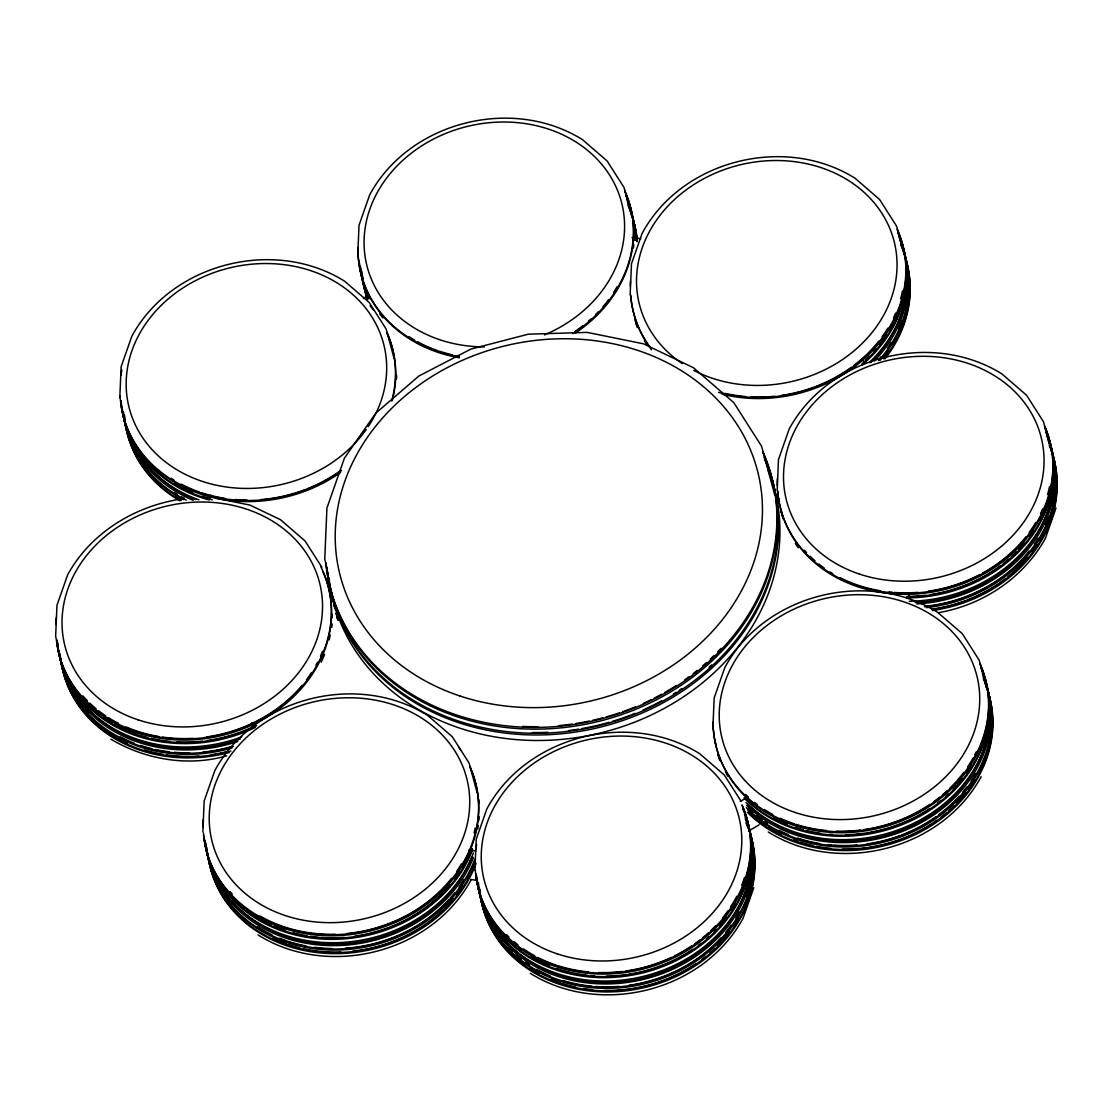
<?xml version="1.0" encoding="UTF-8"?>
<svg xmlns="http://www.w3.org/2000/svg" width="1113" height="1113" viewBox="0 0 1113 1113"><rect width="100%" height="100%" fill="white"/><g stroke="black" fill="none" stroke-linecap="round" stroke-linejoin="round"><path stroke-width="1.5" d="M119.801 397.786L121.122 366.761L131.793 336.321C171.388 263.155 274.355 237.236 344.571 281.172L369.21 302.472L386.141 329.045L394.169 358.748M202.844 832.009L204.166 800.984L214.851 770.53C254.432 697.378 357.412 671.459 427.615 715.395M357.704 256.268L359.026 225.243L369.711 194.789C409.292 121.637 512.272 95.718 582.475 139.654L607.114 160.954L624.045 187.527L632.073 217.216M474.903 870.31L476.225 839.285L486.896 808.831C526.491 735.679 629.471 709.76 699.674 753.696L724.313 774.996L741.133 801.318M630.153 294.778L631.488 263.753L642.159 233.299C681.754 160.147 784.721 134.228 854.937 178.163L879.576 199.464L896.508 226.036L904.535 255.726M712.849 728.945L714.17 697.921L724.855 667.48C764.436 594.314 867.417 568.395 937.619 612.331L962.258 633.631L979.19 660.204L987.217 689.907M777.166 490.555L778.488 459.53L789.159 429.075C828.754 355.923 931.72 330.005 1001.937 373.94L1026.576 395.24L1043.507 421.813L1051.535 451.516M753.765 887.757L743.094 918.211C703.499 991.363 600.519 1017.282 530.317 973.346M1045.441 538.247L1056.028 508.001M981.137 776.651L981.04 776.846C941.445 850.012 838.479 875.931 768.262 831.981M471.036 879.91C431.441 953.062 328.474 978.981 258.258 935.045L258.091 934.906M1045.344 538.455C1023.32 578.12 982.668 605.138 938.203 612.72M179.791 499.236C133.643 506.735 90.431 533.266 67.656 574.795L56.972 605.249L55.65 636.274L56.387 639.697A138.777 117.811 -13 0 0 227.205 733.022A138.777 117.811 -13 0 0 320.516 566.03M226.69 755.852C188.055 766.94 145.455 759.595 111.063 739.31L110.897 739.171M215.685 498.137L250.008 505.107L280.42 519.66L305.059 540.96L321.88 567.282M427.782 715.52L452.254 736.695L469.074 763.017L477.213 792.957M774.718 494.895L761.57 446.202L733.787 402.614L693.385 367.68L643.495 343.82L587.205 332.397L528.355 334.178L470.952 349.065L418.891 376.013L375.749 413.215L344.432 458.111L326.93 508.057L324.759 558.935L325.956 564.555A227.595 193.217 -13 0 0 601.34 718.873A227.595 193.217 -13 0 0 762.753 451.363M759.163 824.775A361.739 307.105 -13 0 1 748.715 830.91M475.794 880.258A361.739 307.105 -13 0 1 470.632 879.381M469.923 766.412A138.777 117.811 -13 0 1 371.492 929.536A138.777 117.811 -13 0 1 203.582 835.432M202.997 826.889A138.777 117.811 -13 0 1 203.067 819.947M458.57 746.92A138.777 117.811 -13 0 1 460.615 749.786M463.843 879.673A137.052 116.35 -13 0 1 459.057 886.95M454.841 892.584A137.052 116.35 -13 0 1 450.306 897.996M449.137 899.304A137.052 116.35 -13 0 1 345.253 948.22M331.632 948.554A137.052 116.35 -13 0 1 314.631 947.302M305.978 945.925A137.052 116.35 -13 0 1 287.627 941.153M286.027 940.61A137.052 116.35 -13 0 1 279.683 938.245M271.962 934.85A137.052 116.35 -13 0 1 257.534 926.767M474.875 859.18A138.777 117.811 -13 0 1 328.558 948.916A138.777 117.811 -13 0 1 206.879 849.706M473.484 857.427A138.777 117.811 -13 0 1 324.871 945.424A138.777 117.811 -13 0 1 205.78 842.958M471.87 857.038A137.052 116.35 -13 0 1 362.56 941.501A137.052 116.35 -13 0 1 232.339 901.447M227.97 896.076A137.052 116.35 -13 0 1 224.909 891.861M223.003 888.967A137.052 116.35 -13 0 1 219.484 883.04M217.898 880.021A137.052 116.35 -13 0 1 215.727 875.43M475.947 863.799A138.777 117.811 -13 0 1 329.629 953.535A138.777 117.811 -13 0 1 207.936 854.325M468.837 875.792A137.052 116.35 -13 0 1 467.251 878.783M462.827 886.171A137.052 116.35 -13 0 1 456.747 894.755M453.436 898.887A137.052 116.35 -13 0 1 352.863 951.184M340.968 952.06A137.052 116.35 -13 0 1 303.376 948.791M299.981 948.026A137.052 116.35 -13 0 1 288.448 944.728M286.848 944.186A137.052 116.35 -13 0 1 272.782 938.412M243.51 918.921A137.052 116.35 -13 0 1 241.048 916.625M238.669 914.274A137.052 116.35 -13 0 1 234.175 909.418M475.696 862.756A138.777 117.811 -13 0 1 329.392 952.478A138.777 117.811 -13 0 1 207.7 853.281M474.514 861.824A138.777 117.811 -13 0 1 325.886 949.834A138.777 117.811 -13 0 1 206.795 847.369M469.143 853.866A137.052 116.35 -13 0 1 462.257 867.486M459.53 871.896A137.052 116.35 -13 0 1 454.521 879.089M450.139 884.612A137.052 116.35 -13 0 1 389.244 927.296M387.658 927.88A137.052 116.35 -13 0 1 354.602 936.27M344.487 937.396A137.052 116.35 -13 0 1 320.767 937.48M319.111 937.341A137.052 116.35 -13 0 1 310.416 936.367M306.951 935.824A137.052 116.35 -13 0 1 293.331 932.889M285.151 930.454A137.052 116.35 -13 0 1 274.09 926.239M271.016 924.861A137.052 116.35 -13 0 1 256.435 916.931M255.058 916.055A137.052 116.35 -13 0 1 246.724 910.114M244.067 907.985A137.052 116.35 -13 0 1 238.975 903.506M235.372 900A137.052 116.35 -13 0 1 230.892 895.144M473.428 852.892A138.777 117.811 -13 0 1 327.111 942.614A138.777 117.811 -13 0 1 205.418 843.417M470.159 767.469A138.777 117.811 -13 0 1 369.794 931.08A138.777 117.811 -13 0 1 203.498 833.094M478.771 799.677A138.777 117.811 -13 0 1 479.077 803.071M479.188 816.9A138.777 117.811 -13 0 1 478.924 820.378M478.312 825.568A138.777 117.811 -13 0 1 477.755 829.004M472.399 848.482A138.777 117.811 -13 0 1 326.095 938.203A138.777 117.811 -13 0 1 204.402 839.007M472.649 849.525A138.777 117.811 -13 0 1 326.332 939.261A138.777 117.811 -13 0 1 204.639 840.051M475.181 828.058A137.052 116.35 -13 0 1 474.124 832.844M461.436 863.911A137.052 116.35 -13 0 1 456.761 871.242M451.544 878.31A137.052 116.35 -13 0 1 347.047 933.515M335.138 934.266A137.052 116.35 -13 0 1 284.33 926.879M282.73 926.336A137.052 116.35 -13 0 1 259.816 915.916M232.255 894.031A137.052 116.35 -13 0 1 230.057 891.583M906.761 262.626A138.777 117.811 -13 0 1 885.141 358.706M905.551 258.258A138.777 117.811 -13 0 1 883.847 358.984M900.765 244.498A138.777 117.811 -13 0 1 880.007 360.389M901.21 245.013A138.777 117.811 -13 0 1 878.658 360.612M899.749 240.102A138.777 117.811 -13 0 1 874.54 360.89M637.234 327.57A138.777 117.811 -13 0 1 635.426 320.92M899.067 237.152A138.777 117.811 -13 0 1 869.239 362.601M637.067 326.276A138.777 117.811 -13 0 1 635.161 319.654M898.302 233.8A138.777 117.811 -13 0 1 862.283 364.814M637.415 326.179A138.777 117.811 -13 0 1 635.286 319.626M898.052 232.756A138.777 117.811 -13 0 1 862.046 363.77M647.112 345.169A138.777 117.811 -13 0 1 644.399 340.689M897.481 230.224A138.777 117.811 -13 0 1 866.401 356.842A138.777 117.811 -13 0 1 722.045 394.225M651.55 349.844A138.777 117.811 -13 0 1 630.821 295.863M897.231 229.181A138.777 117.811 -13 0 1 864.94 356.911A138.777 117.811 -13 0 1 718.567 392.346M651.314 348.8A138.777 117.811 -13 0 1 630.57 294.806M630.292 286.194A138.777 117.811 -13 0 1 630.459 280.977M906.678 280.184A137.052 116.35 -13 0 1 906.58 285.331M904.772 300.691A137.052 116.35 -13 0 1 870.769 362.546M905.787 305.101A137.052 116.35 -13 0 1 904.744 309.887M901.391 321.059A137.052 116.35 -13 0 1 898.247 328.892M891.151 342.428A137.052 116.35 -13 0 1 887.381 348.272M881.051 356.716A137.052 116.35 -13 0 1 878.783 359.429M902.49 290.827A137.052 116.35 -13 0 1 900.612 298.813M895.631 313.073A137.052 116.35 -13 0 1 893.544 317.692M887.854 328.154A137.052 116.35 -13 0 1 882.053 336.863M878.853 341.079A137.052 116.35 -13 0 1 854.186 365.175M851.389 367.248A137.052 116.35 -13 0 1 815.732 386.489M814.146 387.087A137.052 116.35 -13 0 1 781.103 395.463M774.37 396.284A137.052 116.35 -13 0 1 750.593 396.882M745.599 396.548A137.052 116.35 -13 0 1 724.869 393.334M896.16 338.547A137.052 116.35 -13 0 1 892.863 344.515M889.176 350.4A137.052 116.35 -13 0 1 885.127 356.132M892.863 324.273A137.052 116.35 -13 0 1 889.565 330.255M886.838 334.665A137.052 116.35 -13 0 1 879.673 344.64M876.307 348.717A137.052 116.35 -13 0 1 873.983 351.36M869.323 356.243A137.052 116.35 -13 0 1 865.622 359.819M682.311 363.603A131.195 111.37 -13 0 1 718.678 171.722A131.195 111.37 -13 0 1 896.285 277.067A131.195 111.37 -13 0 1 693.775 370.406M773.785 486.673A227.595 193.217 -13 0 1 590.836 735.095A227.595 193.217 -13 0 1 328.975 577.633M768.373 470.632A227.595 193.217 -13 0 1 772.839 483.418M764.506 458.932A227.595 193.217 -13 0 1 603.093 726.441A227.595 193.217 -13 0 1 327.709 572.124M764.102 457.206A227.595 193.217 -13 0 1 600.797 725.217A227.595 193.217 -13 0 1 326.972 567.074M763.156 453.074A227.595 193.217 -13 0 1 599.837 721.085A227.595 193.217 -13 0 1 326.026 562.941M711.597 664.948A224.77 190.824 -13 0 1 709.078 667.271M681.935 688.53A224.77 190.824 -13 0 1 679.139 690.38M676.314 692.216A224.77 190.824 -13 0 1 673.448 693.997M661.637 700.842A224.77 190.824 -13 0 1 643.105 709.969M635.203 713.322A224.77 190.824 -13 0 1 632.031 714.588M630.445 715.2A224.77 190.824 -13 0 1 612.512 721.321M609.187 722.295A224.77 190.824 -13 0 1 582.127 728.556M578.732 729.14A224.77 190.824 -13 0 1 568.548 730.601M547.916 732.312A224.77 190.824 -13 0 1 532.404 732.535M721.015 648.336A224.77 190.824 -13 0 1 717.537 651.981M713.948 655.571A224.77 190.824 -13 0 1 710.247 659.105M706.449 662.569A224.77 190.824 -13 0 1 702.567 665.964M697.253 670.374A224.77 190.824 -13 0 1 693.19 673.588M689.044 676.718A224.77 190.824 -13 0 1 684.843 679.751M676.384 685.455A224.77 190.824 -13 0 1 664.767 692.495M661.79 694.164A224.77 190.824 -13 0 1 654.194 698.199M651.119 699.743A224.77 190.824 -13 0 1 643.328 703.416M635.44 706.825A224.77 190.824 -13 0 1 622.654 711.708M619.398 712.835A224.77 190.824 -13 0 1 606.154 716.925M602.801 717.843A224.77 190.824 -13 0 1 592.659 720.32M589.264 721.057A224.77 190.824 -13 0 1 575.685 723.561M572.291 724.062A224.77 190.824 -13 0 1 558.643 725.662M537.941 726.706A224.77 190.824 -13 0 1 522.512 726.399M337.865 620.289A227.595 193.217 -13 0 1 336.975 617.019M337.851 619.412A227.595 193.217 -13 0 1 336.015 612.887A227.595 193.217 -13 0 0 337.962 619.315M334.818 607.935A227.595 193.217 -13 0 1 333.469 601.312M334.804 607.865A227.595 193.217 -13 0 1 333.385 601.257M338.853 620.219A227.595 193.217 -13 0 1 336.683 613.806M335.709 610.564A227.595 193.217 -13 0 1 330.964 589.097M988.984 695.138A138.777 117.811 -13 0 1 915.804 834.374A138.777 117.811 -13 0 1 747.338 812.212M986.243 686.985A138.777 117.811 -13 0 1 987.968 691.841M989.304 742.844A137.052 116.35 -13 0 1 986.494 754.03M982.445 765.09A137.052 116.35 -13 0 1 978.842 772.728M974.668 780.171A137.052 116.35 -13 0 1 968.867 788.88M965.667 793.096A137.052 116.35 -13 0 1 956.498 803.489M954.091 805.895A137.052 116.35 -13 0 1 949.041 810.584M946.426 812.838A137.052 116.35 -13 0 1 941 817.192M936.784 820.281A137.052 116.35 -13 0 1 933.932 822.243M932.555 823.161A137.052 116.35 -13 0 1 867.903 847.48M866.234 847.716A137.052 116.35 -13 0 1 842.458 849.066M830.674 848.398A137.052 116.35 -13 0 1 816.803 846.437M813.38 845.741A137.052 116.35 -13 0 1 800.066 842.193M798.452 841.665A137.052 116.35 -13 0 1 793.666 839.981M781.284 834.625A137.052 116.35 -13 0 1 768.36 827.279M765.535 825.373A137.052 116.35 -13 0 1 761.375 822.368M756.061 818.111A137.052 116.35 -13 0 1 752.277 814.73M987.732 690.797A138.777 117.811 -13 0 1 918.211 832.009A138.777 117.811 -13 0 1 748.284 812.365M984.727 682.756A138.777 117.811 -13 0 1 986.605 687.542M986.591 686.651A138.777 117.811 -13 0 1 918.517 829.032A138.777 117.811 -13 0 1 747.699 809.847M983.461 678.68A138.777 117.811 -13 0 1 985.422 683.424M975.586 773.646A137.052 116.35 -13 0 1 971.051 781.006M966.988 786.738A137.052 116.35 -13 0 1 962.62 792.261M959.142 796.24A137.052 116.35 -13 0 1 938.774 814.66M935.963 816.705A137.052 116.35 -13 0 1 901.711 834.945M900.139 835.529A137.052 116.35 -13 0 1 867.083 843.918M856.954 845.031A137.052 116.35 -13 0 1 833.247 845.115M831.578 844.99A137.052 116.35 -13 0 1 828.114 844.656M819.432 843.473A137.052 116.35 -13 0 1 797.631 838.103M788.129 834.541A137.052 116.35 -13 0 1 778.961 830.298M767.539 823.703A137.052 116.35 -13 0 1 764.701 821.811M761.932 819.822A137.052 116.35 -13 0 1 756.548 815.634M752.694 812.295A137.052 116.35 -13 0 1 749.021 808.831M983.224 677.636A138.777 117.811 -13 0 1 921.828 826.096A138.777 117.811 -13 0 1 746.267 807.593M982.445 674.269A138.777 117.811 -13 0 1 921.884 822.284A138.777 117.811 -13 0 1 746.684 805.436M989.193 721.224A137.052 116.35 -13 0 1 988.747 726.372M987.454 734.858A137.052 116.35 -13 0 1 888.174 834.736A137.052 116.35 -13 0 1 748.006 804.421M982.445 672.892A138.777 117.811 -13 0 1 920.34 819.822A138.777 117.811 -13 0 1 746.002 802.501M719.763 760.457A138.777 117.811 -13 0 1 717.857 753.835M980.984 667.981A138.777 117.811 -13 0 1 919.602 816.441A138.777 117.811 -13 0 1 744.04 797.938M720.111 760.346A138.777 117.811 -13 0 1 717.968 753.807M715.631 743.748A138.777 117.811 -13 0 1 715.075 740.368M984.56 734.956A137.052 116.35 -13 0 1 982.167 742.941M971.371 765.911A137.052 116.35 -13 0 1 966.599 773.187M962.369 778.822A137.052 116.35 -13 0 1 957.848 784.234M956.665 785.541A137.052 116.35 -13 0 1 953.201 789.214M948.304 793.986A137.052 116.35 -13 0 1 945.758 796.31M940.443 800.776A137.052 116.35 -13 0 1 937.703 802.918M929.272 808.887A137.052 116.35 -13 0 1 866.29 832.955M864.606 833.206A137.052 116.35 -13 0 1 845.963 834.778M832.441 834.527A137.052 116.35 -13 0 1 829.115 834.291M820.42 833.303A137.052 116.35 -13 0 1 806.688 830.688M803.336 829.839A137.052 116.35 -13 0 1 795.155 827.39M787.225 824.483A137.052 116.35 -13 0 1 773.535 818.041M980.748 666.924A138.777 117.811 -13 0 1 920.187 814.939A138.777 117.811 -13 0 1 744.987 798.091M727.972 776.373A138.777 117.811 -13 0 1 725.426 771.824M719.874 759.303A138.777 117.811 -13 0 1 717.732 752.75M980.163 664.405A138.777 117.811 -13 0 1 879.799 828.016A138.777 117.811 -13 0 1 713.503 730.031M976.226 751.859A137.052 116.35 -13 0 1 974.724 754.892M973.138 757.883A137.052 116.35 -13 0 1 967.754 766.732M963.705 772.464A137.052 116.35 -13 0 1 957.013 780.658M955.844 781.966A137.052 116.35 -13 0 1 949.973 788.06M947.483 790.425A137.052 116.35 -13 0 1 942.308 795.002M939.622 797.2A137.052 116.35 -13 0 1 934.085 801.43M929.814 804.407A137.052 116.35 -13 0 1 863.785 829.644M860.432 830.089A137.052 116.35 -13 0 1 836.656 831.188M826.556 830.562A137.052 116.35 -13 0 1 795.948 824.343M794.334 823.829A137.052 116.35 -13 0 1 780.199 818.236M772.714 814.479A137.052 116.35 -13 0 1 764.241 809.429M757.257 804.532A137.052 116.35 -13 0 1 754.572 802.431M748.159 796.88A137.052 116.35 -13 0 1 745.738 794.557M979.927 663.362A138.777 117.811 -13 0 1 875.625 827.877A138.777 117.811 -13 0 1 712.974 722.1M386.865 332.203A138.777 117.811 -13 0 1 391.665 401.028M341.621 470.465A138.777 117.811 -13 0 1 199.937 492.864A138.777 117.811 -13 0 1 120.093 396.117M120.983 375.331A138.777 117.811 -13 0 1 121.846 370.184M370.045 305.866A138.777 117.811 -13 0 1 373.398 309.915M387.115 333.246A138.777 117.811 -13 0 1 392.346 400.457M340.508 472.482A138.777 117.811 -13 0 1 202.121 494.562A138.777 117.811 -13 0 1 120.774 402.266M396.534 375.053A138.777 117.811 -13 0 1 396.562 378.517M209.272 499.987A138.777 117.811 -13 0 1 121.164 400.736M396.325 375.735A138.777 117.811 -13 0 1 396.284 379.213M212.263 499.765A138.777 117.811 -13 0 1 121.039 401.39M339.618 471.272A137.052 116.35 -13 0 1 306.938 488.899M305.365 489.511A137.052 116.35 -13 0 1 260.609 499.612M246.989 500.099A137.052 116.35 -13 0 1 235.233 499.556M224.812 498.318A137.052 116.35 -13 0 1 201.286 492.669M199.686 492.127A137.052 116.35 -13 0 1 181.127 484.099M173.934 480.009A137.052 116.35 -13 0 1 171.193 478.27M208.618 498.221A137.052 116.35 -13 0 1 202.107 496.231M192.605 492.683A137.052 116.35 -13 0 1 174.769 483.585M162.331 474.848A137.052 116.35 -13 0 1 159.716 472.677M157.17 470.437A137.052 116.35 -13 0 1 151.159 464.594M179.861 500.78A138.777 117.811 -13 0 1 124.461 415.01M180.876 499.542A137.052 116.35 -13 0 1 175.311 496.12M181.071 500.558A138.777 117.811 -13 0 1 124.322 415.664M183.45 499.654A138.777 117.811 -13 0 1 124.058 416.54M184.424 498.374A137.052 116.35 -13 0 1 181.502 496.788M177.231 494.283A137.052 116.35 -13 0 1 174.491 492.544M186.233 500.14A138.777 117.811 -13 0 1 123.501 412.102M193.231 500.321A138.777 117.811 -13 0 1 123.042 412.13M195.624 499.626A137.052 116.35 -13 0 1 143.869 460.476M140.892 456.205A137.052 116.35 -13 0 1 133.365 442.751M198.935 499.862A138.777 117.811 -13 0 1 122.374 409.194M366.274 429.451A131.195 111.37 -13 0 1 141.434 435.837A131.195 111.37 -13 0 1 259.719 263.656A131.195 111.37 -13 0 1 368.166 426.696M749.466 831.578A138.777 117.811 -13 0 1 641.074 988.344A138.777 117.811 -13 0 1 479.675 889.231M746.336 823.606A138.777 117.811 -13 0 1 748.298 828.35M738.462 918.573A137.052 116.35 -13 0 1 733.926 925.933M729.864 931.664A137.052 116.35 -13 0 1 723.186 939.859M722.017 941.167A137.052 116.35 -13 0 1 717.356 946.064M714.908 948.443A137.052 116.35 -13 0 1 709.788 953.076M705.781 956.401A137.052 116.35 -13 0 1 701.649 959.601M695.987 963.608A137.052 116.35 -13 0 1 629.958 988.845M628.289 989.067A137.052 116.35 -13 0 1 604.512 990.431M592.714 989.763A137.052 116.35 -13 0 1 584.033 988.678M575.435 987.092A137.052 116.35 -13 0 1 562.121 983.558M560.507 983.029A137.052 116.35 -13 0 1 551.005 979.468M538.887 973.68A137.052 116.35 -13 0 1 530.414 968.63M524.807 964.748A137.052 116.35 -13 0 1 520.745 961.632M515.569 957.236A137.052 116.35 -13 0 1 513.107 954.926M750.788 835.446A138.777 117.811 -13 0 1 637.846 987.899A138.777 117.811 -13 0 1 479.439 888.188M746.1 822.563A138.777 117.811 -13 0 1 749.772 832.162M749.717 831.286A138.777 117.811 -13 0 1 640.225 984.782A138.777 117.811 -13 0 1 479.174 889.064M746.837 823.189A138.777 117.811 -13 0 1 748.646 828.002M749.48 885.419A137.052 116.35 -13 0 1 746.127 896.591M739.296 912.02A137.052 116.35 -13 0 1 735.902 917.975M731.116 925.251A137.052 116.35 -13 0 1 725.787 932.263M721.196 937.605A137.052 116.35 -13 0 1 629.137 985.269M619.009 986.396A137.052 116.35 -13 0 1 595.288 986.48M591.893 986.201A137.052 116.35 -13 0 1 562.914 980.483M550.184 975.906A137.052 116.35 -13 0 1 536.605 969.312M529.593 965.068A137.052 116.35 -13 0 1 525.364 962.189M521.26 959.128A137.052 116.35 -13 0 1 516.015 954.787M512.286 951.365A137.052 116.35 -13 0 1 508.738 947.817M745.265 818.987A138.777 117.811 -13 0 1 643.926 982.835A138.777 117.811 -13 0 1 478.493 882.915M745.167 817.192A138.777 117.811 -13 0 1 645.109 978.995A138.777 117.811 -13 0 1 478.159 884.654M750.802 867.737A137.052 116.35 -13 0 1 645.693 977.339A137.052 116.35 -13 0 1 498.986 932.986M496.968 930.162A137.052 116.35 -13 0 1 493.254 924.333M491.543 921.355A137.052 116.35 -13 0 1 487.772 913.745M744.5 814.257A138.777 117.811 -13 0 1 642.479 976.546A138.777 117.811 -13 0 1 477.157 878.324M743.039 809.332A138.777 117.811 -13 0 1 642.674 972.943A138.777 117.811 -13 0 1 476.378 874.957M735.178 904.299A137.052 116.35 -13 0 1 731.589 910.197M726.58 917.39A137.052 116.35 -13 0 1 719.888 925.585M716.438 929.355A137.052 116.35 -13 0 1 714.059 931.79M709.092 936.52A137.052 116.35 -13 0 1 706.505 938.802M701.12 943.212A137.052 116.35 -13 0 1 698.366 945.327M692.689 949.333A137.052 116.35 -13 0 1 628.33 974.32M626.661 974.571A137.052 116.35 -13 0 1 606.321 976.171M594.481 975.892A137.052 116.35 -13 0 1 591.156 975.642M587.692 975.322A137.052 116.35 -13 0 1 557.21 968.755M549.279 965.847A137.052 116.35 -13 0 1 531.277 956.943M521.51 950.474A137.052 116.35 -13 0 1 518.783 948.415M742.802 808.288A138.777 117.811 -13 0 1 642.438 971.899A138.777 117.811 -13 0 1 476.141 873.914M742.218 805.77A138.777 117.811 -13 0 1 643.801 968.88A138.777 117.811 -13 0 1 475.877 874.79M744.43 877.545A137.052 116.35 -13 0 1 741.648 885.475M736.778 896.243A137.052 116.35 -13 0 1 730.754 906.636M727.819 910.977A137.052 116.35 -13 0 1 722.49 917.988M715.603 925.793A137.052 116.35 -13 0 1 710.79 930.607M708.271 932.944A137.052 116.35 -13 0 1 703.013 937.466M700.3 939.65A137.052 116.35 -13 0 1 694.721 943.796M691.869 945.772A137.052 116.35 -13 0 1 674.436 955.9M671.376 957.389A137.052 116.35 -13 0 1 625.84 970.995M622.487 971.44A137.052 116.35 -13 0 1 598.697 972.553M588.596 971.927A137.052 116.35 -13 0 1 557.989 965.708M556.389 965.18A137.052 116.35 -13 0 1 537.718 957.389M534.755 955.83A137.052 116.35 -13 0 1 523.458 948.888M517.962 944.854A137.052 116.35 -13 0 1 513.997 941.626M508.989 937.09A137.052 116.35 -13 0 1 506.61 934.739M741.981 804.713A138.777 117.811 -13 0 1 641.617 968.324A138.777 117.811 -13 0 1 475.321 870.338M475.849 849.567A138.777 117.811 -13 0 1 476.642 844.405M1049.267 445.423A138.777 117.811 -13 0 1 932.374 610.536M1050.909 449.151A138.777 117.811 -13 0 1 932.138 609.493M1049.726 445.019A138.777 117.811 -13 0 1 926.447 607.628M1052.787 500.878A137.052 116.35 -13 0 1 1051.743 505.664M1048.39 516.835A137.052 116.35 -13 0 1 1045.246 524.668M1038.151 538.219A137.052 116.35 -13 0 1 1034.38 544.062M1029.149 551.13A137.052 116.35 -13 0 1 928.033 605.959M1048.209 440.804A138.777 117.811 -13 0 1 924.5 606.752M1046.749 435.879A138.777 117.811 -13 0 1 916.834 603.942M1053.677 477.672A137.052 116.35 -13 0 1 1053.496 482.833M1051.771 496.468A137.052 116.35 -13 0 1 915.136 602.55M1046.081 432.943A138.777 117.811 -13 0 1 909.251 601.243M783.065 518.769A138.777 117.811 -13 0 1 781.382 512.077A138.777 117.811 -13 0 0 783.302 518.7M1045.983 431.148A138.777 117.811 -13 0 1 906.747 597.904M798.327 547.791A138.777 117.811 -13 0 1 795.308 543.478M779.392 501.977A138.777 117.811 -13 0 1 778.961 498.596M1043.451 512.411A137.052 116.35 -13 0 1 1039.862 520.063M1033.838 530.442A137.052 116.35 -13 0 1 1029.873 536.216M1024.447 543.158A137.052 116.35 -13 0 1 1018.687 549.599M1016.322 552.034A137.052 116.35 -13 0 1 1011.355 556.764M1008.754 559.046A137.052 116.35 -13 0 1 1003.383 563.456M1000.615 565.571A137.052 116.35 -13 0 1 930.593 594.565M925.571 595.26A137.052 116.35 -13 0 1 906.872 596.429M1045.051 428.533A138.777 117.811 -13 0 1 906.511 596.86M783.051 517.656A138.777 117.811 -13 0 1 781.145 511.034M1044.481 426.015A138.777 117.811 -13 0 1 944.116 589.626A138.777 117.811 -13 0 1 777.82 491.64M1049.489 486.604A137.052 116.35 -13 0 1 1047.611 494.603M1042.631 508.85A137.052 116.35 -13 0 1 1040.544 513.469M1035.744 522.456A137.052 116.35 -13 0 1 1029.052 532.654M1025.852 536.856A137.052 116.35 -13 0 1 982.709 573M979.718 574.6A137.052 116.35 -13 0 1 962.731 582.266M961.145 582.864A137.052 116.35 -13 0 1 928.103 591.24M917.975 592.366A137.052 116.35 -13 0 1 894.254 592.45M892.598 592.325A137.052 116.35 -13 0 1 889.12 591.991M880.439 590.808A137.052 116.35 -13 0 1 839.967 577.633M832.705 573.626A137.052 116.35 -13 0 1 829.922 571.915M824.33 568.159A137.052 116.35 -13 0 1 818.876 564.041M814.98 560.757A137.052 116.35 -13 0 1 810.041 556.166M806.577 552.577A137.052 116.35 -13 0 1 804.379 550.128M1044.912 426.529A138.777 117.811 -13 0 1 942.906 588.805A138.777 117.811 -13 0 1 777.57 490.583M777.319 485.435A138.777 117.811 -13 0 1 777.375 478.507M1043.159 534.337A137.052 116.35 -13 0 1 1039.862 540.306M1037.135 544.716A137.052 116.35 -13 0 1 1032.127 551.909M1027.744 557.432A137.052 116.35 -13 0 1 1008.044 576.645M1005.303 578.788A137.052 116.35 -13 0 1 999.683 582.878M998.25 583.852A137.052 116.35 -13 0 1 966.849 600.116M965.263 600.7A137.052 116.35 -13 0 1 932.221 609.089M367.137 298.687A138.777 117.811 -13 0 1 362.476 275.189M632.824 219.164A138.777 117.811 -13 0 1 637.165 239.267M631.461 214.865A138.777 117.811 -13 0 1 637.234 241.604M367.443 299.272A138.777 117.811 -13 0 1 362.56 277.54M628.316 206.002A138.777 117.811 -13 0 1 636.775 240.798M367.443 298.367A138.777 117.811 -13 0 1 361.655 271.628M628.066 204.945A138.777 117.811 -13 0 1 636.622 241.465M367.791 298.924A138.777 117.811 -13 0 1 361.419 270.57M627.301 201.592A138.777 117.811 -13 0 1 635.899 239.824M368.306 298.743A138.777 117.811 -13 0 1 360.64 267.217M626.619 198.643A138.777 117.811 -13 0 1 635.245 240.352M368.306 297.366A138.777 117.811 -13 0 1 360.278 267.677M625.84 195.29A138.777 117.811 -13 0 1 634.382 240.478M369.725 298.66A138.777 117.811 -13 0 1 359.179 260.915M625.603 194.246A138.777 117.811 -13 0 1 634.146 239.42M633.784 244.637A138.777 117.811 -13 0 1 633.408 248.102M382.969 317.956A138.777 117.811 -13 0 1 379.686 313.852M369.488 297.602A138.777 117.811 -13 0 1 359.262 263.266M625.019 191.728A138.777 117.811 -13 0 1 575.658 332.857M459.46 357.788A138.777 117.811 -13 0 1 358.358 257.353M624.783 190.671A138.777 117.811 -13 0 1 572.611 333.65M459.224 356.73A138.777 117.811 -13 0 1 357.829 247.684M617.145 286.681A137.052 116.35 -13 0 1 613.555 292.594M608.547 299.773A137.052 116.35 -13 0 1 603.037 306.645M598.404 311.751A137.052 116.35 -13 0 1 596.039 314.172M591.073 318.902A137.052 116.35 -13 0 1 588.471 321.184M583.101 325.594A137.052 116.35 -13 0 1 574.67 331.73M459.266 356.216A137.052 116.35 -13 0 1 455.829 355.562M452.407 354.838A137.052 116.35 -13 0 1 439.19 351.138M437.59 350.595A137.052 116.35 -13 0 1 417.57 341.788M414.676 340.175A137.052 116.35 -13 0 1 409.097 336.752M484.405 346.936A131.195 111.37 -13 0 1 376.639 193.704A131.195 111.37 -13 0 1 588.624 151.229A131.195 111.37 -13 0 1 544.438 334.902M229.501 752.471A138.777 117.811 -13 0 1 60.742 658.59M230.948 750.969A138.777 117.811 -13 0 1 60.185 654.152M232.033 747.978A138.777 117.811 -13 0 1 59.921 655.028M233.452 746.433A138.777 117.811 -13 0 1 59.671 653.971M237.626 741.508A138.777 117.811 -13 0 1 58.906 650.618M241.813 736.862A138.777 117.811 -13 0 1 57.793 642.577M332.119 623.962A138.777 117.811 -13 0 1 331.799 627.426M255.239 727.457A138.777 117.811 -13 0 1 57.445 644.316M332.175 614.223A138.777 117.811 -13 0 1 332.147 617.687M330.241 634.98A138.777 117.811 -13 0 1 329.184 639.836M324.593 654.347A138.777 117.811 -13 0 1 321.184 662.179M256.547 725.648A138.777 117.811 -13 0 1 56.888 639.878M322.965 571.734A138.777 117.811 -13 0 1 224.548 734.844A138.777 117.811 -13 0 1 56.624 640.754M55.873 624.212A138.777 117.811 -13 0 1 56.401 617.27M322.408 651.439A137.052 116.35 -13 0 1 320.447 656.114M317.525 662.207A137.052 116.35 -13 0 1 315.939 665.198M311.501 672.6A137.052 116.35 -13 0 1 306.492 679.779M302.124 685.302A137.052 116.35 -13 0 1 206.587 736.959M193.064 738.322A137.052 116.35 -13 0 1 162.401 737.056M158.936 736.528A137.052 116.35 -13 0 1 126.075 726.928M118.465 723.353A137.052 116.35 -13 0 1 108.406 717.635M105.624 715.812A137.052 116.35 -13 0 1 98.709 710.817M96.052 708.675A137.052 116.35 -13 0 1 89.736 703.054M87.357 700.703A137.052 116.35 -13 0 1 82.863 695.848M256.018 725.439A137.052 116.35 -13 0 1 242.036 731.561M240.464 732.145A137.052 116.35 -13 0 1 207.408 740.535M202.371 741.175A137.052 116.35 -13 0 1 176.911 741.94M170.178 741.453A137.052 116.35 -13 0 1 151.187 738.406M147.806 737.599A137.052 116.35 -13 0 1 139.57 735.234M137.956 734.719A137.052 116.35 -13 0 1 114.876 724.563M112.023 722.907A137.052 116.35 -13 0 1 103.634 717.44M99.53 714.379A137.052 116.35 -13 0 1 94.285 710.038M90.556 706.616A137.052 116.35 -13 0 1 87.023 703.068M227.455 751.498A137.052 116.35 -13 0 1 210.705 754.809M198.879 756.061A137.052 116.35 -13 0 1 166.519 754.906M163.055 754.364A137.052 116.35 -13 0 1 144.481 750.023M127.119 743.401A137.052 116.35 -13 0 1 112.524 735.47M111.161 734.594A137.052 116.35 -13 0 1 105.554 730.712M102.827 728.653A137.052 116.35 -13 0 1 96.316 723.186M93.854 720.89A137.052 116.35 -13 0 1 89.179 716.132M231.601 746.573A137.052 116.35 -13 0 1 203.15 752.054M189.53 752.833A137.052 116.35 -13 0 1 174.379 752.318M169.162 751.79A137.052 116.35 -13 0 1 155.361 749.494M151.966 748.715A137.052 116.35 -13 0 1 140.433 745.418M134.061 743.136A137.052 116.35 -13 0 1 120.274 736.862M88.358 712.57A137.052 116.35 -13 0 1 86.16 710.122M240.325 739.032A137.052 116.35 -13 0 1 75.809 693.232M73.138 688.808A137.052 116.35 -13 0 1 69.229 681.239M909.78 593.493A361.739 307.105 -13 0 1 908.389 598.516M747.713 797.131A361.739 307.105 -13 0 1 740.215 801.457M475.71 851.028A361.739 307.105 -13 0 1 468.796 849.956M253.681 725.732A361.739 307.105 -13 0 1 251.608 722.907M209.675 498.429A361.739 307.105 -13 0 1 210.566 495.076M363.325 298.479A361.739 307.105 -13 0 1 369.196 294.889M632.045 237.639A361.739 307.105 -13 0 1 640.712 238.725M861.935 358.943A361.739 307.105 -13 0 1 865.149 363.116M285.234 915.554A131.195 111.37 -13 0 0 469.157 791.621A131.195 111.37 -13 0 0 264.045 723.45A131.195 111.37 -13 0 0 285.234 915.554M459.864 695.959A215.143 182.657 -13 0 0 761.515 492.697A215.143 182.657 -13 0 0 425.11 380.896A215.143 182.657 -13 0 0 459.864 695.959M795.239 812.504A131.195 111.37 -13 0 0 979.162 688.571A131.195 111.37 -13 0 0 774.05 620.386A131.195 111.37 -13 0 0 795.239 812.504M557.279 953.869A131.195 111.37 -13 0 0 741.216 829.922A131.195 111.37 -13 0 0 536.09 761.751A131.195 111.37 -13 0 0 557.279 953.869M859.542 574.113A131.195 111.37 -13 0 0 1043.479 450.167A131.195 111.37 -13 0 0 838.353 381.996A131.195 111.37 -13 0 0 859.542 574.113M138.04 719.819A131.195 111.37 -13 0 0 321.963 595.886A131.195 111.37 -13 0 0 116.837 527.715A131.195 111.37 -13 0 0 138.04 719.819"/></g></svg>
